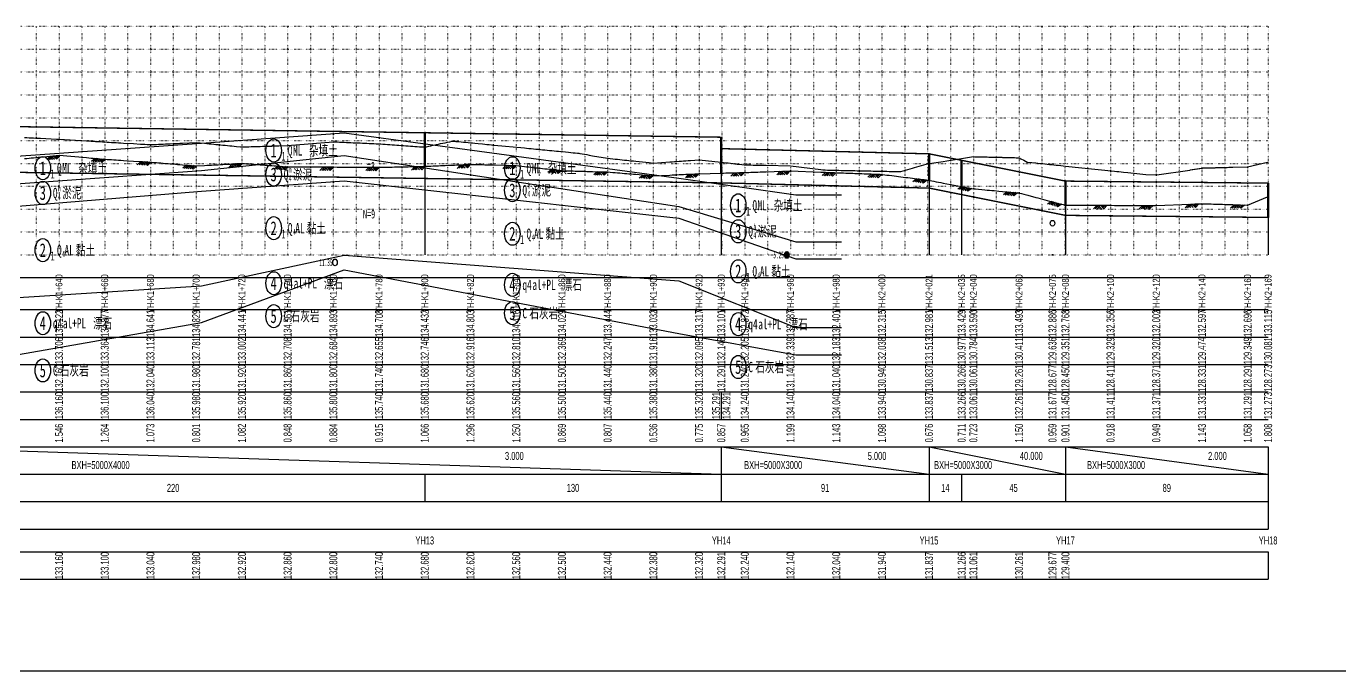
# Model space of a CAD drawing. Extents: x 529262 to 576451, y 2694391 to 2717535.
# Drawn here: x 573182 to 573757, y 2706953 to 2707235 of the extents above; entities that cross this region are included whole.
import ezdxf
from ezdxf.enums import TextEntityAlignment as Align

# ---------------------------------------------------------------- set-up
doc = ezdxf.new("R2010")
doc.units = 0
doc.linetypes.add('DOT', pattern=[6.35, 0, -6.35])
for name, color, linetype in [('GiCAD_PouMian', 7, 'Continuous'), ('GICAD_QUYANG', 7, 'Continuous'), ('GPSCOMMON', 7, 'Continuous'), ('PP-COM', 7, 'Continuous'), ('地质-地层符号', 3, 'Continuous'), ('地质-地层线', 7, 'Continuous'), ('地质-地面线', 7, 'Continuous'), ('地质-标贯', 7, 'Continuous'), ('纵断_分栏文字', 7, 'Continuous'), ('纵断_分栏线', 5, 'Continuous'), ('纵断_地面线', 3, 'Continuous'), ('纵断_标注', 2, 'Continuous'), ('纵断_标注_交叉管', 2, 'Continuous'), ('纵断_标注_节点', 2, 'Continuous'), ('纵断_设计线', 1, 'Continuous'), ('纵断_高程网格', 8, 'DOT')]:
    doc.layers.add(name, color=color, linetype=linetype)
for name, color, linetype, lineweight in [('纵断污水管', 224, 'Continuous', 60), ('纵断雨水井', 7, 'Continuous', 60), ('纵断雨水管', 152, 'Continuous', 60)]:
    doc.layers.add(name, color=color, linetype=linetype, lineweight=lineweight)
doc.styles.add('JieTuHzTxt', font='smsim.shx', dxfattribs={"width": 0.7, "bigfont": 'smfs.shx'})
doc.styles.add('LZ_FONTS_FS', font='', dxfattribs={"width": 0.7})
doc.styles.add('地层编号', font='', dxfattribs={"width": 0.7, "height": 4})
doc.styles.add('岩土名称', font='', dxfattribs={"width": 0.7, "height": 3})
doc.styles.add('时代', font='', dxfattribs={"width": 0.7, "height": 3})
doc.styles.add('标贯动探', font='', dxfattribs={"width": 0.7, "height": 2.5})
doc.styles.get('LZ_FONTS_FS').set_extended_font_data('FangSong_GB2312')
doc.styles.get('地层编号').set_extended_font_data('FangSong_GB2312')
doc.styles.get('岩土名称').set_extended_font_data('FangSong_GB2312')
doc.styles.get('时代').set_extended_font_data('FangSong_GB2312')
doc.styles.get('标贯动探').set_extended_font_data('FangSong_GB2312')
doc.linetypes.add('bzhjcx', pattern='A,0.001,[2,XX1.shx,S=1,R=0,X=1,Y=0],-2', length=2.001)

# ---------------------------------------------------------------- blocks, each defined once
blk = doc.blocks.new('VSDesignLineBlock')
at = {"color": 0, "linetype": 'Continuous'}
for p, q in [((-1.5, 0), (-3, -1.5)), ((-0.75, 0), (-2.25, -1.5)), ((0, 0), (-1.5, -1.5)), ((0, 0), (1.5, -1.5)), ((1.5, 0), (0.75, -0.75)), ((2.25, 0), (1.12, -1.12)), ((3, 0), (1.5, -1.5)), ((-0.98, -0.98), (-0.46, -1.5)), ((-0.5, -0.5), (0.5, -1.5))]:
    blk.add_line(p, q, dxfattribs=at)
blk = doc.blocks.new('A$C08401F54')
at = {"layer": 'GiCAD_PouMian'}
h = blk.add_hatch(color=8, dxfattribs=at)
edge = h.paths.add_edge_path()
edge.add_arc((1958.39, -73.58), 1, 0, 360)
at = {"layer": 'GICAD_QUYANG', "color": 8}
for centre in [(1958.39, -73.58), (1760.76, -75.8)]:
    blk.add_circle(centre, 1, dxfattribs=at)
at = {"layer": '地质-地层符号', "color": 8, "linetype": 'Continuous'}
for centre in [(1733.92, -43.13), (1632.94, -48.29), (1838.34, -48.33), (1733.92, -50.13), (1632.94, -55.54), (1838.34, -54.74), (1937.16, -59.14), (1733.92, -65.8), (1838.34, -67.41), (1937.16, -66.72), (1632.94, -72.21), (1937.16, -78.39), (1733.92, -81.88), (1838.34, -82.33), (1733.92, -91.47), (1838.34, -90.58), (1632.94, -93.54), (1937.16, -93.8), (1937.16, -106.3), (1632.94, -107.29)]:
    blk.add_ellipse(centre, major_axis=(0, 3.38), ratio=1, dxfattribs=at)
at = {"layer": '地质-地层线', "color": 8}
for p, q in [((1702.31, -48.97), (1764.76, -44.63)), ((1764.76, -44.63), (1911.16, -59.52)), ((1562.8, -55.61), (1702.31, -48.97)), ((1702.31, -54.97), (1764.76, -51.96)), ((1764.76, -51.96), (1911.16, -62.86)), ((1562.8, -62.61), (1702.31, -54.97)), ((1911.16, -59.52), (1962.39, -69.75)), ((1911.16, -62.86), (1962.39, -74.75)), ((1962.39, -69.75), (1982.39, -69.75)), ((1702.31, -82.63), (1764.76, -73.63)), ((1764.76, -73.63), (1911.16, -81.19)), ((1962.39, -74.75), (1982.39, -74.75)), ((1562.8, -88.61), (1702.31, -82.63)), ((1911.16, -81.19), (1962.39, -94.75)), ((1962.39, -94.75), (1982.39, -94.75))]:
    blk.add_line(p, q, dxfattribs=at)
at = {"layer": '地质-地层线', "color": 8, "linetype": 'bzhjcx'}
for p, q in [((1702.31, -93.3), (1764.76, -77.96)), ((1764.76, -77.96), (1911.16, -96.52)), ((1562.8, -109.61), (1702.31, -93.3)), ((1911.16, -96.52), (1962.39, -102.75)), ((1962.39, -102.75), (1982.39, -102.75))]:
    blk.add_line(p, q, dxfattribs=at)
at = {"layer": '地质-地面线', "color": 8, "linetype": 'Continuous'}
for p, q in [((1702.31, -40.97), (1764.76, -37.96)), ((1764.76, -37.96), (1911.16, -51.19)), ((1562.8, -47.61), (1702.31, -40.97)), ((1911.16, -51.19), (1962.39, -56.08)), ((1962.39, -56.08), (1982.39, -56.08))]:
    blk.add_line(p, q, dxfattribs=at)
at = {"layer": 'GICAD_QUYANG', "color": 8, "linetype": 'Continuous', "style": 'LZ_FONTS_FS', "width": 0.7}
for s, p in [('5.25', (1952.52, -74.58)), ('11.35', (1753.91, -76.8))]:
    blk.add_text(s, height=2, dxfattribs=at).set_placement(p)
at = {"layer": '地质-地层符号', "color": 8, "linetype": 'Continuous'}
for s, height, style, p in [('1', 4, '地层编号', (1732.53, -45.13)), ('Q', 3, '时代', (1740.1, -44.63)), ('ML', 3, '时代', (1742.38, -44.63)), ('杂填土', 3, '岩土名称', (1749.4, -44.63)), ('1', 2.6, '地层编号', (1737.3, -46.13)), ('1', 4, '地层编号', (1631.56, -50.29)), ('1', 2.6, '地层编号', (1636.33, -51.29)), ('Q', 3, '时代', (1639.13, -49.79)), ('ML', 3, '时代', (1641.4, -49.79)), ('杂填土', 3, '岩土名称', (1648.43, -49.79)), ('3', 4, '地层编号', (1732.53, -52.13)), ('Q', 3, '时代', (1738.3, -51.63)), ('淤泥', 3, '岩土名称', (1742.41, -51.63)), ('1', 4, '地层编号', (1836.96, -50.33)), ('1', 2.6, '地层编号', (1841.72, -51.33)), ('Q', 3, '时代', (1844.52, -49.83)), ('ML', 3, '时代', (1846.8, -49.83)), ('杂填土', 3, '岩土名称', (1853.82, -49.83)), ('3', 4, '地层编号', (1631.56, -57.54)), ('淤泥', 3, '岩土名称', (1641.44, -57.04)), ('3', 4, '地层编号', (1836.96, -56.74)), ('Q', 3, '时代', (1842.72, -56.24)), ('淤泥', 3, '岩土名称', (1846.84, -56.24)), ('Q', 3, '时代', (1637.33, -57.04)), ('1', 4, '地层编号', (1935.77, -61.14)), ('杂填土', 3, '岩土名称', (1952.64, -60.64)), ('1', 2.6, '地层编号', (1940.54, -62.14)), ('Q', 3, '时代', (1943.34, -60.64)), ('ML', 3, '时代', (1945.62, -60.64)), ('2', 4, '地层编号', (1732.53, -67.8)), ('Q', 3, '时代', (1740.1, -67.3)), ('AL', 3, '时代', (1743.37, -67.3)), ('黏土', 3, '岩土名称', (1748.37, -67.3)), ('3', 4, '地层编号', (1935.77, -68.72)), ('淤泥', 3, '岩土名称', (1945.65, -68.22)), ('1', 2.6, '地层编号', (1737.3, -68.8)), ('2', 4, '地层编号', (1836.96, -69.41)), ('1', 2.6, '地层编号', (1841.72, -70.41)), ('Q', 3, '时代', (1844.52, -68.91)), ('AL', 3, '时代', (1847.79, -68.91)), ('黏土', 3, '岩土名称', (1852.79, -68.91)), ('Q', 3, '时代', (1941.54, -68.22)), ('2', 4, '地层编号', (1631.56, -74.21)), ('1', 2.6, '地层编号', (1636.33, -75.21)), ('Q', 3, '时代', (1639.13, -73.71)), ('AL', 3, '时代', (1642.4, -73.71)), ('黏土', 3, '岩土名称', (1647.39, -73.71)), ('2', 4, '地层编号', (1935.77, -80.39)), ('黏土', 3, '岩土名称', (1951.6, -79.89)), ('4', 4, '地层编号', (1732.53, -83.88)), ('al+PL', 3, '时代', (1742.65, -83.38)), ('漂石', 3, '岩土名称', (1755.91, -83.38)), ('4', 4, '地层编号', (1836.96, -84.33)), ('1', 2.6, '地层编号', (1940.54, -81.39)), ('Q', 3, '时代', (1943.34, -79.89)), ('AL', 3, '时代', (1946.61, -79.89)), ('q4', 3, '时代', (1738.3, -83.38)), ('q4', 3, '时代', (1842.72, -83.83)), ('al+PL', 3, '时代', (1847.07, -83.83)), ('漂石', 3, '岩土名称', (1860.33, -83.83)), ('4', 4, '地层编号', (1631.56, -95.54)), ('al+PL', 3, '时代', (1641.68, -95.04)), ('漂石', 3, '岩土名称', (1654.93, -95.04)), ('5', 4, '地层编号', (1732.53, -93.47)), ('C', 3, '时代', (1738.3, -92.97)), ('石灰岩', 3, '岩土名称', (1741.38, -92.97)), ('5', 4, '地层编号', (1836.96, -92.58)), ('C', 3, '时代', (1842.72, -92.08)), ('石灰岩', 3, '岩土名称', (1845.8, -92.08)), ('4', 4, '地层编号', (1935.77, -95.8)), ('漂石', 3, '岩土名称', (1959.15, -95.3)), ('q4', 3, '时代', (1637.33, -95.04)), ('q4', 3, '时代', (1941.54, -95.3)), ('al+PL', 3, '时代', (1945.89, -95.3)), ('5', 4, '地层编号', (1631.56, -109.29)), ('C', 3, '时代', (1637.33, -108.79)), ('石灰岩', 3, '岩土名称', (1640.4, -108.79)), ('5', 4, '地层编号', (1935.77, -108.3)), ('C', 3, '时代', (1941.54, -107.8)), ('石灰岩', 3, '岩土名称', (1944.62, -107.8))]:
    blk.add_text(s, height=height, dxfattribs=dict(at, style=style)).set_placement(p)
at = {"layer": '地质-地层符号', "color": 8, "linetype": 'Continuous', "style": '时代', "width": 0.8}
for s, p in [('h', (1740.58, -49.63)), ('h', (1639.6, -55.04)), ('4', (1740.58, -52.13)), ('h', (1845, -54.24)), ('4', (1639.6, -57.54)), ('4', (1845, -56.74)), ('h', (1943.82, -66.22)), ('4', (1742.38, -67.8)), ('4', (1846.8, -69.41)), ('4', (1943.82, -68.72)), ('4', (1641.4, -74.21)), ('4', (1945.62, -80.39))]:
    blk.add_text(s, height=1.8, dxfattribs=at).set_placement(p)
at = {"layer": '地质-标贯', "color": 8, "linetype": 'Continuous', "style": '标贯动探'}
for s, p in [('=3', (1774.69, -48.96)), ('N=9', (1772.96, -62.96))]:
    blk.add_text(s, height=2.5, dxfattribs=at).set_placement(p)

msp = doc.modelspace()

# ---------------------------------------------------------------- linework, layer by layer
for p in [(573356.269, 2707188.761), (573485.98, 2707181.816), (573576.878, 2707179.546), (573591.146, 2707176.692), (573636.555, 2707167.611)]:
    msp.add_point(p)
at = {"layer": 'PP-COM'}
msp.add_line((571451.269, 2706953.361), (576451.269, 2706953.361), dxfattribs=at)
at = {"layer": '纵断_分栏文字'}
for p, q in [((573485.98, 2707075.361), (573485.98, 2707063.361)), ((573123.959, 2707051.361), (573485.98, 2707039.361)), ((573485.98, 2707051.361), (573485.98, 2707039.361)), ((573485.98, 2707051.361), (573576.878, 2707039.361)), ((573576.878, 2707051.361), (573576.878, 2707039.361)), ((573576.878, 2707051.361), (573636.555, 2707039.361)), ((573636.555, 2707051.361), (573636.555, 2707039.361)), ((573636.555, 2707051.361), (573725.219, 2707039.361)), ((573725.219, 2707051.361), (573725.219, 2707039.361)), ((573356.269, 2707039.361), (573356.269, 2707027.361)), ((573485.98, 2707039.361), (573485.98, 2707027.361)), ((573576.878, 2707039.361), (573576.878, 2707027.361)), ((573591.146, 2707039.361), (573591.146, 2707027.361)), ((573636.555, 2707039.361), (573636.555, 2707027.361)), ((573725.219, 2707039.361), (573725.219, 2707027.361)), ((573725.219, 2707027.361), (573725.219, 2707015.361)), ((573725.219, 2707005.361), (573725.219, 2706993.361))]:
    msp.add_line(p, q, dxfattribs=at)
at = {"layer": '纵断_分栏线'}
for p, q in [((571556.269, 2707125.361), (573725.219, 2707125.361)), ((571556.269, 2707111.361), (573725.219, 2707111.361)), ((571556.269, 2707099.361), (573725.219, 2707099.361)), ((571556.269, 2707087.361), (573725.219, 2707087.361)), ((571556.269, 2707075.361), (573725.219, 2707075.361)), ((571556.269, 2707063.361), (573725.219, 2707063.361)), ((571556.269, 2707051.361), (573725.219, 2707051.361)), ((571556.269, 2707039.361), (573725.219, 2707039.361)), ((571556.269, 2707027.361), (573725.219, 2707027.361)), ((571556.269, 2707015.361), (573725.219, 2707015.361)), ((571556.269, 2707005.361), (573725.219, 2707005.361)), ((571556.269, 2706993.361), (573725.219, 2706993.361))]:
    msp.add_line(p, q, dxfattribs=at)
at = {"layer": '纵断_地面线'}
msp.add_lwpolyline([(573181.146, 2707186.701), (573182.146, 2707186.651), (573183.146, 2707186.606), (573184.146, 2707186.556), (573185.146, 2707186.506), (573186.146, 2707186.461), (573187.146, 2707186.411), (573188.147, 2707186.361), (573195.118, 2707186.026), (573196.269, 2707185.971), (573208.279, 2707185.236), (573209.279, 2707185.176), (573210.279, 2707185.111), (573211.279, 2707185.051), (573212.279, 2707184.991), (573213.279, 2707184.931), (573214.279, 2707184.866), (573215.279, 2707184.806), (573216.269, 2707184.746), (573216.279, 2707184.746), (573217.279, 2707184.686), (573218.279, 2707184.626), (573219.279, 2707184.571), (573220.279, 2707184.511), (573221.279, 2707184.451), (573222.279, 2707184.391), (573223.279, 2707184.331), (573224.42, 2707184.266), (573228.848, 2707184.006), (573231.862, 2707183.826), (573232.862, 2707183.766), (573233.862, 2707183.706), (573234.862, 2707183.651), (573235.862, 2707183.591), (573236.269, 2707183.566), (573236.862, 2707183.596), (573237.862, 2707183.641), (573238.862, 2707183.686), (573239.862, 2707183.736), (573240.862, 2707183.781), (573241.862, 2707183.831), (573242.862, 2707183.876), (573243.862, 2707183.921), (573244.862, 2707183.971), (573246.175, 2707184.031), (573247.175, 2707184.081), (573248.175, 2707184.126), (573249.175, 2707184.171), (573250.234, 2707184.221), (573256.269, 2707184.506), (573259.935, 2707184.151), (573260.935, 2707184.056), (573261.935, 2707183.956), (573262.935, 2707183.861), (573263.935, 2707183.761), (573264.935, 2707183.666), (573265.935, 2707183.571), (573266.935, 2707183.471), (573267.935, 2707183.376), (573268.935, 2707183.276), (573269.935, 2707183.181), (573270.935, 2707183.086), (573271.935, 2707182.986), (573272.935, 2707182.891), (573273.935, 2707182.791), (573275.631, 2707182.626), (573276.269, 2707182.566), (573276.325, 2707182.566), (573277.325, 2707182.596), (573278.325, 2707182.626), (573279.325, 2707182.656), (573280.325, 2707182.686), (573281.325, 2707182.716), (573282.325, 2707182.746), (573283.325, 2707182.776), (573284.325, 2707182.806), (573285.325, 2707182.836), (573286.325, 2707182.866), (573287.325, 2707182.896), (573288.325, 2707182.926), (573289.325, 2707182.956), (573290.325, 2707182.986), (573291.325, 2707183.016), (573292.504, 2707183.051), (573296.269, 2707183.166), (573316.269, 2707184.826), (573317.992, 2707184.746), (573318.992, 2707184.701), (573319.992, 2707184.656), (573320.992, 2707184.606), (573321.992, 2707184.561), (573322.992, 2707184.516), (573323.992, 2707184.471), (573324.992, 2707184.421), (573325.992, 2707184.376), (573326.992, 2707184.331), (573327.992, 2707184.286), (573328.992, 2707184.236), (573329.992, 2707184.191), (573330.992, 2707184.146), (573331.992, 2707184.101), (573332.992, 2707184.051), (573333.992, 2707184.006), (573334.992, 2707183.961), (573335.992, 2707183.916), (573336.269, 2707183.901), (573336.992, 2707183.851), (573337.992, 2707183.781), (573338.992, 2707183.711), (573339.992, 2707183.646), (573340.992, 2707183.576), (573341.992, 2707183.506), (573342.992, 2707183.436), (573343.992, 2707183.366), (573344.992, 2707183.301), (573345.992, 2707183.231), (573346.992, 2707183.161), (573347.992, 2707183.091), (573348.992, 2707183.021), (573349.992, 2707182.956), (573350.992, 2707182.886), (573351.992, 2707182.816), (573352.992, 2707182.746), (573353.992, 2707182.676), (573354.992, 2707182.611), (573355.992, 2707182.541), (573356.269, 2707182.521), (573356.992, 2707182.676), (573357.992, 2707182.886), (573358.992, 2707183.101), (573359.992, 2707183.311), (573361.227, 2707183.571), (573362.227, 2707183.786), (573363.227, 2707183.996), (573364.227, 2707184.206), (573365.227, 2707184.421), (573366.227, 2707184.631), (573367.227, 2707184.846), (573368.227, 2707185.056), (573369.227, 2707185.022), (573369.833, 2707185.001), (573370.227, 2707184.963), (573371.227, 2707184.866), (573372.227, 2707184.769), (573373.227, 2707184.672), (573374.227, 2707184.575), (573375.227, 2707184.479), (573376.227, 2707184.382), (573377.227, 2707184.285), (573378.227, 2707184.188), (573379.586, 2707184.057), (573381.499, 2707183.871), (573382.499, 2707183.775), (573383.499, 2707183.678), (573384.499, 2707183.581), (573385.499, 2707183.484), (573386.699, 2707183.368), (573399.839, 2707182.096), (573400.839, 2707181.999), (573401.839, 2707181.902), (573402.839, 2707181.805), (573403.839, 2707181.708), (573404.839, 2707181.612), (573405.839, 2707181.515), (573406.839, 2707181.418), (573407.839, 2707181.321), (573408.839, 2707181.224), (573409.839, 2707181.128), (573410.839, 2707181.031), (573411.839, 2707180.934), (573412.839, 2707180.837), (573413.839, 2707180.74), (573414.839, 2707180.643), (573415.839, 2707180.547), (573417.82, 2707180.355), (573419.144, 2707180.227), (573420.144, 2707180.13), (573421.144, 2707180.033), (573422.144, 2707179.936), (573423.144, 2707179.839), (573423.696, 2707179.786), (573424.144, 2707179.706), (573425.144, 2707179.531), (573426.144, 2707179.356), (573427.144, 2707179.181), (573428.144, 2707179.006), (573429.722, 2707178.731), (573436.269, 2707177.581), (573438.607, 2707177.341), (573439.607, 2707177.236), (573440.607, 2707177.136), (573441.607, 2707177.031), (573442.607, 2707176.926), (573443.607, 2707176.826), (573444.607, 2707176.721), (573445.607, 2707176.621), (573446.607, 2707176.516), (573447.607, 2707176.411), (573448.607, 2707176.311), (573450.119, 2707176.156), (573454.458, 2707175.706), (573456.269, 2707175.521), (573463.526, 2707176.036), (573464.526, 2707176.111), (573465.526, 2707176.181), (573466.526, 2707176.251), (573467.526, 2707176.321), (573468.526, 2707176.396), (573469.526, 2707176.466), (573470.526, 2707176.536), (573471.526, 2707176.606), (573472.526, 2707176.681), (573474.472, 2707176.816), (573476.269, 2707176.946), (573485.979, 2707175.866), (573486.979, 2707175.756), (573487.979, 2707175.641), (573488.979, 2707175.531), (573489.979, 2707175.421), (573490.979, 2707175.311), (573491.979, 2707175.196), (573492.979, 2707175.086), (573493.979, 2707174.976), (573494.979, 2707174.866), (573495.979, 2707174.751), (573496.269, 2707174.721), (573496.979, 2707174.706), (573497.979, 2707174.686), (573498.979, 2707174.666), (573499.979, 2707174.641), (573500.979, 2707174.621), (573501.979, 2707174.601), (573502.979, 2707174.581), (573503.979, 2707174.556), (573505.634, 2707174.521), (573516.269, 2707174.296), (573529.491, 2707172.711), (573530.491, 2707172.591), (573531.491, 2707172.471), (573532.491, 2707172.449), (573533.491, 2707172.428), (573534.491, 2707172.406), (573535.491, 2707172.384), (573536.491, 2707172.363), (573537.491, 2707172.341), (573538.491, 2707172.32), (573539.491, 2707172.298), (573540.491, 2707172.276), (573541.491, 2707172.255), (573542.491, 2707172.233), (573543.491, 2707172.211), (573544.491, 2707172.19), (573545.491, 2707172.168), (573546.491, 2707172.147), (573547.491, 2707172.125), (573548.491, 2707172.103), (573549.491, 2707172.082), (573550.491, 2707172.06), (573551.491, 2707172.038), (573552.491, 2707172.017), (573553.491, 2707171.995), (573554.491, 2707171.974), (573555.491, 2707171.952), (573556.491, 2707171.93), (573557.491, 2707171.909), (573558.491, 2707171.887), (573559.491, 2707171.865), (573560.58, 2707171.842), (573561.58, 2707171.82), (573562.58, 2707171.799), (573563.58, 2707171.777), (573564.557, 2707171.756), (573564.579, 2707171.761), (573565.579, 2707172.051), (573566.579, 2707172.346), (573567.579, 2707172.636), (573568.579, 2707172.926), (573569.579, 2707173.221), (573570.579, 2707173.511), (573571.579, 2707173.801), (573572.579, 2707174.096), (573573.579, 2707174.386), (573574.579, 2707174.676), (573575.579, 2707174.971), (573576.269, 2707175.171), (573576.878, 2707175.266), (573578.039, 2707175.451), (573579.039, 2707175.606), (573580.039, 2707175.761), (573581.039, 2707175.921), (573582.039, 2707176.076), (573583.039, 2707176.236), (573584.666, 2707176.491), (573591.146, 2707177.507), (573596.269, 2707178.311), (573596.891, 2707178.296), (573597.165, 2707178.289), (573601.079, 2707178.196), (573601.353, 2707178.189), (573602.079, 2707178.171), (573602.353, 2707178.164), (573603.079, 2707178.146), (573603.353, 2707178.139), (573604.079, 2707178.121), (573604.353, 2707178.114), (573605.079, 2707178.096), (573605.353, 2707178.089), (573606.079, 2707178.071), (573606.353, 2707178.065), (573607.079, 2707178.051), (573607.353, 2707178.044), (573608.722, 2707178.011), (573608.996, 2707178.004), (573612.068, 2707177.926), (573612.342, 2707177.919), (573613.068, 2707177.901), (573613.342, 2707177.895), (573614.068, 2707177.881), (573614.342, 2707177.874), (573615.068, 2707177.856), (573615.342, 2707177.849), (573616.068, 2707177.831), (573616.269, 2707177.826), (573616.342, 2707177.788), (573617.068, 2707177.406), (573617.342, 2707177.261), (573618.068, 2707176.876), (573618.342, 2707176.731), (573619.818, 2707175.946), (573620.092, 2707175.917), (573623.532, 2707175.558), (573624.532, 2707175.454), (573625.532, 2707175.35), (573626.532, 2707175.245), (573627.532, 2707175.141), (573628.532, 2707175.037), (573629.532, 2707174.932), (573630.532, 2707174.828), (573631.532, 2707174.724), (573632.532, 2707174.619), (573633.532, 2707174.515), (573634.532, 2707174.411), (573635.532, 2707174.306), (573636.555, 2707174.2), (573657.979, 2707171.964), (573658.979, 2707171.86), (573659.979, 2707171.756), (573660.979, 2707171.651), (573661.979, 2707171.547), (573663.785, 2707171.359), (573671.767, 2707170.526), (573676.573, 2707170.361), (573691.018, 2707172.451), (573691.292, 2707172.497), (573692.018, 2707172.621), (573692.292, 2707172.667), (573693.018, 2707172.791), (573693.292, 2707172.837), (573694.018, 2707172.961), (573694.292, 2707173.007), (573695.018, 2707173.131), (573695.292, 2707173.179), (573696.018, 2707173.306), (573696.269, 2707173.346), (573696.292, 2707173.346), (573697.018, 2707173.366), (573697.292, 2707173.373), (573698.018, 2707173.391), (573698.292, 2707173.398), (573699.018, 2707173.416), (573699.292, 2707173.423), (573700.018, 2707173.441), (573700.292, 2707173.448), (573701.018, 2707173.466), (573701.292, 2707173.471), (573702.018, 2707173.486), (573702.292, 2707173.493), (573703.018, 2707173.511), (573703.292, 2707173.518), (573704.018, 2707173.536), (573704.292, 2707173.543), (573705.018, 2707173.561), (573705.292, 2707173.568), (573706.018, 2707173.586), (573706.292, 2707173.593), (573707.018, 2707173.611), (573707.292, 2707173.618), (573708.018, 2707173.636), (573708.292, 2707173.643), (573709.506, 2707173.676), (573709.78, 2707173.683), (573716.269, 2707173.841), (573724.945, 2707175.936), (573725.219, 2707175.936)], dxfattribs=at)
at = {"layer": '纵断_标注'}
for p, q in [((573356.269, 2707174.091), (573356.269, 2707135.361)), ((573485.98, 2707171.103), (573485.98, 2707135.361)), ((573576.878, 2707167.926), (573576.878, 2707135.361)), ((573591.146, 2707165.244), (573591.146, 2707135.361)), ((573636.555, 2707157.114), (573636.555, 2707135.361)), ((573725.219, 2707160.766), (573725.219, 2707135.361))]:
    msp.add_line(p, q, dxfattribs=at)
at = {"layer": '纵断_标注_交叉管'}
msp.add_point((573630.886, 2707135.361), dxfattribs=at)
at = {"layer": '纵断_标注_节点'}
for p in [(573356.269, 2707174.091), (573485.98, 2707171.103), (573576.878, 2707167.926), (573591.146, 2707165.244), (573636.555, 2707157.114), (573725.219, 2707160.766)]:
    msp.add_point(p, dxfattribs=at)
at = {"layer": '纵断_设计线'}
msp.add_lwpolyline([(573181.147, 2707177.45), (573182.147, 2707177.546), (573183.147, 2707177.641), (573184.147, 2707177.736), (573185.147, 2707177.831), (573186.147, 2707177.927), (573187.147, 2707178.022), (573188.147, 2707178.117), (573195.118, 2707178.781), (573196.269, 2707178.891), (573208.279, 2707177.864), (573209.279, 2707177.779), (573210.279, 2707177.693), (573211.279, 2707177.608), (573212.279, 2707177.522), (573213.279, 2707177.437), (573214.279, 2707177.351), (573215.279, 2707177.266), (573216.269, 2707177.181), (573216.279, 2707177.18), (573217.279, 2707177.118), (573218.279, 2707177.055), (573219.279, 2707176.992), (573220.279, 2707176.929), (573221.279, 2707176.867), (573222.279, 2707176.804), (573223.279, 2707176.741), (573224.42, 2707176.669), (573228.848, 2707176.392), (573231.863, 2707176.202), (573232.863, 2707176.14), (573233.863, 2707176.077), (573234.863, 2707176.014), (573235.863, 2707175.951), (573236.269, 2707175.926), (573236.863, 2707175.877), (573237.863, 2707175.794), (573238.863, 2707175.711), (573239.863, 2707175.628), (573240.863, 2707175.545), (573241.863, 2707175.462), (573242.863, 2707175.379), (573243.863, 2707175.296), (573244.863, 2707175.213), (573246.176, 2707175.104), (573247.176, 2707175.021), (573248.176, 2707174.938), (573249.176, 2707174.855), (573250.235, 2707174.767), (573256.269, 2707174.266), (573259.935, 2707174.468), (573260.935, 2707174.524), (573261.935, 2707174.579), (573262.935, 2707174.634), (573263.935, 2707174.689), (573264.935, 2707174.745), (573265.935, 2707174.8), (573266.935, 2707174.855), (573267.935, 2707174.91), (573268.935, 2707174.966), (573269.935, 2707175.021), (573270.935, 2707175.076), (573271.935, 2707175.131), (573272.935, 2707175.187), (573273.935, 2707175.242), (573275.631, 2707175.336), (573276.269, 2707175.371), (573276.325, 2707175.367), (573277.325, 2707175.293), (573278.325, 2707175.22), (573279.325, 2707175.146), (573280.325, 2707175.073), (573281.325, 2707174.999), (573282.325, 2707174.926), (573283.325, 2707174.852), (573284.325, 2707174.779), (573285.325, 2707174.705), (573286.325, 2707174.632), (573287.325, 2707174.558), (573288.325, 2707174.485), (573289.325, 2707174.411), (573290.325, 2707174.338), (573291.325, 2707174.264), (573292.505, 2707174.178), (573296.269, 2707173.901), (573316.269, 2707173.781), (573317.992, 2707173.768), (573318.992, 2707173.761), (573319.992, 2707173.754), (573320.992, 2707173.747), (573321.992, 2707173.739), (573322.992, 2707173.732), (573323.992, 2707173.725), (573324.992, 2707173.718), (573325.992, 2707173.71), (573326.992, 2707173.703), (573327.992, 2707173.696), (573328.992, 2707173.689), (573329.992, 2707173.681), (573330.992, 2707173.674), (573331.992, 2707173.667), (573332.992, 2707173.66), (573333.992, 2707173.652), (573334.992, 2707173.645), (573335.992, 2707173.638), (573336.269, 2707173.636), (573336.992, 2707173.652), (573337.992, 2707173.675), (573338.992, 2707173.698), (573339.992, 2707173.721), (573340.992, 2707173.743), (573341.992, 2707173.766), (573342.992, 2707173.789), (573343.992, 2707173.812), (573344.992, 2707173.834), (573345.992, 2707173.857), (573346.992, 2707173.88), (573347.992, 2707173.903), (573348.992, 2707173.925), (573349.992, 2707173.948), (573350.992, 2707173.971), (573351.992, 2707173.994), (573352.992, 2707174.016), (573353.992, 2707174.039), (573354.992, 2707174.062), (573355.992, 2707174.085), (573356.269, 2707174.091), (573356.992, 2707174.122), (573357.992, 2707174.164), (573358.992, 2707174.207), (573359.992, 2707174.249), (573361.227, 2707174.302), (573362.227, 2707174.344), (573363.227, 2707174.387), (573364.227, 2707174.429), (573365.227, 2707174.472), (573366.227, 2707174.514), (573367.227, 2707174.557), (573368.227, 2707174.599), (573369.227, 2707174.642), (573370.227, 2707174.684), (573371.227, 2707174.727), (573372.227, 2707174.769), (573373.227, 2707174.812), (573374.227, 2707174.854), (573375.227, 2707174.897), (573376.227, 2707174.939), (573376.269, 2707174.941), (573377.227, 2707174.916), (573378.227, 2707174.889), (573379.586, 2707174.853), (573381.499, 2707174.802), (573382.499, 2707174.776), (573383.499, 2707174.749), (573384.499, 2707174.723), (573385.499, 2707174.696), (573386.699, 2707174.665), (573396.269, 2707174.411), (573399.839, 2707174.017), (573400.839, 2707173.907), (573401.839, 2707173.797), (573402.839, 2707173.687), (573403.839, 2707173.576), (573404.839, 2707173.466), (573405.839, 2707173.356), (573406.839, 2707173.246), (573407.839, 2707173.135), (573408.839, 2707173.025), (573409.839, 2707172.915), (573410.839, 2707172.805), (573411.839, 2707172.694), (573412.839, 2707172.584), (573413.839, 2707172.474), (573414.839, 2707172.364), (573415.839, 2707172.253), (573416.269, 2707172.206), (573417.82, 2707172.159), (573419.144, 2707172.118), (573420.144, 2707172.088), (573421.144, 2707172.057), (573422.144, 2707172.027), (573423.144, 2707171.996), (573424.144, 2707171.966), (573425.144, 2707171.935), (573426.144, 2707171.905), (573427.144, 2707171.874), (573428.144, 2707171.844), (573429.722, 2707171.796), (573436.269, 2707171.596), (573438.608, 2707171.402), (573439.608, 2707171.32), (573440.608, 2707171.237), (573441.608, 2707171.154), (573442.608, 2707171.071), (573443.608, 2707170.989), (573444.608, 2707170.906), (573445.608, 2707170.823), (573446.608, 2707170.74), (573447.608, 2707170.658), (573448.608, 2707170.575), (573450.119, 2707170.45), (573454.458, 2707170.091), (573456.269, 2707169.941), (573463.526, 2707170.266), (573464.526, 2707170.31), (573465.526, 2707170.355), (573466.526, 2707170.4), (573467.526, 2707170.445), (573468.526, 2707170.489), (573469.526, 2707170.534), (573470.526, 2707170.579), (573471.526, 2707170.624), (573472.526, 2707170.668), (573474.473, 2707170.755), (573476.269, 2707170.836), (573485.98, 2707171.103), (573486.98, 2707171.13), (573487.98, 2707171.158), (573488.98, 2707171.185), (573489.98, 2707171.213), (573490.98, 2707171.24), (573491.98, 2707171.268), (573492.98, 2707171.295), (573493.98, 2707171.323), (573494.98, 2707171.35), (573495.98, 2707171.378), (573496.269, 2707171.386), (573496.98, 2707171.41), (573497.98, 2707171.443), (573498.98, 2707171.477), (573499.98, 2707171.51), (573500.98, 2707171.544), (573501.98, 2707171.577), (573502.98, 2707171.611), (573503.98, 2707171.644), (573505.635, 2707171.7), (573516.269, 2707172.056), (573529.491, 2707171.54), (573530.491, 2707171.501), (573531.491, 2707171.462), (573532.491, 2707171.423), (573533.491, 2707171.384), (573534.491, 2707171.345), (573535.491, 2707171.306), (573536.269, 2707171.276), (573536.491, 2707171.268), (573537.491, 2707171.232), (573538.491, 2707171.195), (573539.491, 2707171.159), (573540.491, 2707171.123), (573541.491, 2707171.087), (573542.491, 2707171.05), (573543.491, 2707171.014), (573544.491, 2707170.978), (573545.491, 2707170.942), (573546.491, 2707170.905), (573547.491, 2707170.869), (573548.491, 2707170.833), (573549.491, 2707170.797), (573550.491, 2707170.76), (573551.491, 2707170.724), (573552.491, 2707170.688), (573553.491, 2707170.652), (573554.491, 2707170.615), (573555.491, 2707170.579), (573556.269, 2707170.551), (573556.491, 2707170.523), (573557.491, 2707170.398), (573558.491, 2707170.272), (573559.491, 2707170.147), (573560.58, 2707170.01), (573561.58, 2707169.884), (573562.58, 2707169.759), (573563.58, 2707169.633), (573564.58, 2707169.508), (573565.58, 2707169.382), (573566.58, 2707169.257), (573567.58, 2707169.131), (573568.58, 2707169.006), (573569.58, 2707168.88), (573570.58, 2707168.755), (573571.58, 2707168.629), (573572.58, 2707168.504), (573573.58, 2707168.378), (573574.58, 2707168.253), (573575.58, 2707168.127), (573576.269, 2707168.041), (573576.878, 2707167.926), (573578.039, 2707167.708), (573579.039, 2707167.52), (573580.039, 2707167.332), (573581.039, 2707167.144), (573582.039, 2707166.956), (573583.039, 2707166.768), (573584.667, 2707166.462), (573591.146, 2707165.244), (573596.269, 2707164.281), (573597.165, 2707164.197), (573601.353, 2707163.807), (573602.353, 2707163.714), (573603.353, 2707163.62), (573604.353, 2707163.527), (573605.353, 2707163.434), (573606.353, 2707163.341), (573607.353, 2707163.247), (573608.996, 2707163.094), (573612.342, 2707162.782), (573613.342, 2707162.689), (573614.342, 2707162.596), (573615.342, 2707162.502), (573616.269, 2707162.416), (573616.342, 2707162.397), (573617.342, 2707162.132), (573618.342, 2707161.867), (573620.092, 2707161.403), (573623.532, 2707160.491), (573624.532, 2707160.226), (573625.532, 2707159.961), (573626.532, 2707159.696), (573627.532, 2707159.431), (573628.532, 2707159.166), (573629.532, 2707158.901), (573630.532, 2707158.636), (573631.532, 2707158.371), (573632.532, 2707158.106), (573633.532, 2707157.841), (573634.532, 2707157.576), (573635.532, 2707157.311), (573636.269, 2707157.116), (573636.555, 2707157.114), (573656.269, 2707157.006), (573657.979, 2707157.002), (573658.979, 2707157), (573659.979, 2707156.998), (573660.979, 2707156.995), (573661.979, 2707156.993), (573663.785, 2707156.989), (573676.269, 2707156.961), (573691.292, 2707157.539), (573692.292, 2707157.578), (573693.292, 2707157.616), (573694.292, 2707157.655), (573695.292, 2707157.693), (573696.269, 2707157.731), (573696.292, 2707157.73), (573697.292, 2707157.699), (573698.292, 2707157.668), (573699.292, 2707157.636), (573700.292, 2707157.605), (573701.292, 2707157.574), (573702.292, 2707157.543), (573703.292, 2707157.511), (573704.292, 2707157.48), (573705.292, 2707157.449), (573706.292, 2707157.418), (573707.292, 2707157.386), (573708.292, 2707157.355), (573709.78, 2707157.309), (573716.269, 2707157.106), (573724.945, 2707160.766), (573725.219, 2707160.766)], dxfattribs=at)
at = {"layer": '纵断_高程网格', "ltscale": 0.0787}
for p, q in [((571556.269, 2707235.361), (573725.219, 2707235.361)), ((573186.269, 2707235.361), (573186.269, 2707135.361)), ((573196.269, 2707235.361), (573196.269, 2707135.361)), ((573206.269, 2707235.361), (573206.269, 2707135.361)), ((573216.269, 2707235.361), (573216.269, 2707135.361)), ((573226.269, 2707235.361), (573226.269, 2707135.361)), ((573236.269, 2707235.361), (573236.269, 2707135.361)), ((573246.269, 2707235.361), (573246.269, 2707135.361)), ((573256.269, 2707235.361), (573256.269, 2707135.361)), ((573266.269, 2707235.361), (573266.269, 2707135.361)), ((573276.269, 2707235.361), (573276.269, 2707135.361)), ((573286.269, 2707235.361), (573286.269, 2707135.361)), ((573296.269, 2707235.361), (573296.269, 2707135.361)), ((573306.269, 2707235.361), (573306.269, 2707135.361)), ((573316.269, 2707235.361), (573316.269, 2707135.361)), ((573326.269, 2707235.361), (573326.269, 2707135.361)), ((573336.269, 2707235.361), (573336.269, 2707135.361)), ((573346.269, 2707235.361), (573346.269, 2707135.361)), ((573356.269, 2707235.361), (573356.269, 2707135.361)), ((573366.269, 2707235.361), (573366.269, 2707135.361)), ((573376.269, 2707235.361), (573376.269, 2707135.361)), ((573386.269, 2707235.361), (573386.269, 2707135.361)), ((573396.269, 2707235.361), (573396.269, 2707135.361)), ((573406.269, 2707235.361), (573406.269, 2707135.361)), ((573416.269, 2707235.361), (573416.269, 2707135.361)), ((573426.269, 2707235.361), (573426.269, 2707135.361)), ((573436.269, 2707235.361), (573436.269, 2707135.361)), ((573446.269, 2707235.361), (573446.269, 2707135.361)), ((573456.269, 2707235.361), (573456.269, 2707135.361)), ((573466.269, 2707235.361), (573466.269, 2707135.361)), ((573476.269, 2707235.361), (573476.269, 2707135.361)), ((573486.269, 2707235.361), (573486.269, 2707135.361)), ((573496.269, 2707235.361), (573496.269, 2707135.361)), ((573506.269, 2707235.361), (573506.269, 2707135.361)), ((573516.269, 2707235.361), (573516.269, 2707135.361)), ((573526.269, 2707235.361), (573526.269, 2707135.361)), ((573536.269, 2707235.361), (573536.269, 2707135.361)), ((573546.269, 2707235.361), (573546.269, 2707135.361)), ((573556.269, 2707235.361), (573556.269, 2707135.361)), ((573566.269, 2707235.361), (573566.269, 2707135.361)), ((573576.269, 2707235.361), (573576.269, 2707135.361)), ((573586.269, 2707235.361), (573586.269, 2707135.361)), ((573596.269, 2707235.361), (573596.269, 2707135.361)), ((573606.269, 2707235.361), (573606.269, 2707135.361)), ((573616.269, 2707235.361), (573616.269, 2707135.361)), ((573626.269, 2707235.361), (573626.269, 2707135.361)), ((573636.269, 2707235.361), (573636.269, 2707135.361)), ((573646.269, 2707235.361), (573646.269, 2707135.361)), ((573656.269, 2707235.361), (573656.269, 2707135.361)), ((573666.269, 2707235.361), (573666.269, 2707135.361)), ((573676.269, 2707235.361), (573676.269, 2707135.361)), ((573686.269, 2707235.361), (573686.269, 2707135.361)), ((573696.269, 2707235.361), (573696.269, 2707135.361)), ((573706.269, 2707235.361), (573706.269, 2707135.361)), ((573716.269, 2707235.361), (573716.269, 2707135.361)), ((573725.219, 2707235.361), (573725.219, 2707135.361)), ((571556.269, 2707225.361), (573725.219, 2707225.361)), ((571556.269, 2707215.361), (573725.219, 2707215.361)), ((571556.269, 2707205.361), (573725.219, 2707205.361)), ((571556.269, 2707195.361), (573725.219, 2707195.361)), ((571556.269, 2707185.361), (573725.219, 2707185.361)), ((571556.269, 2707175.361), (573725.219, 2707175.361)), ((571556.269, 2707165.361), (573725.219, 2707165.361)), ((571556.269, 2707155.361), (573725.219, 2707155.361)), ((571556.269, 2707145.361), (573725.219, 2707145.361)), ((571556.269, 2707135.361), (573725.219, 2707135.361))]:
    msp.add_line(p, q, dxfattribs=at)
at = {"layer": '纵断污水管', "lineweight": 30}
msp.add_ellipse((573630.886, 2707149.151), major_axis=(0, 1.25), ratio=0.8, dxfattribs=at)
at = {"layer": '纵断雨水井'}
for points in [[(573356.269, 2707174.091), (573356.269, 2707188.761)], [(573356.269, 2707174.091), (573356.269, 2707188.761)], [(573485.98, 2707171.103), (573485.98, 2707186.816)], [(573485.98, 2707171.103), (573485.98, 2707181.816)], [(573576.878, 2707167.926), (573576.878, 2707179.546)], [(573576.878, 2707167.926), (573576.878, 2707179.543)], [(573591.146, 2707165.244), (573591.146, 2707176.692)], [(573591.146, 2707165.244), (573591.146, 2707176.691)], [(573636.555, 2707157.114), (573636.555, 2707167.611)], [(573636.555, 2707157.114), (573636.555, 2707167.61)], [(573725.219, 2707160.766), (573725.219, 2707166.724)], [(573725.219, 2707160.766), (573725.219, 2707151.726)]]:
    msp.add_lwpolyline(points, dxfattribs=at)
at = {"layer": '纵断雨水管', "const_width": 0.6}
for points in [[(573136.105, 2707192.064), (573356.269, 2707188.761)], [(573356.269, 2707188.761), (573485.98, 2707186.816)], [(573485.98, 2707181.816), (573576.878, 2707179.543)], [(573576.878, 2707179.546), (573591.146, 2707176.692)], [(573591.146, 2707176.692), (573636.555, 2707167.61)], [(573136.105, 2707172.064), (573356.269, 2707168.761)], [(573356.269, 2707168.761), (573485.98, 2707166.816)], [(573485.98, 2707166.816), (573576.878, 2707164.543)], [(573576.878, 2707164.546), (573591.146, 2707161.692)], [(573636.555, 2707167.611), (573725.219, 2707166.724)], [(573591.146, 2707161.692), (573636.555, 2707152.61)], [(573636.555, 2707152.611), (573725.219, 2707151.724)]]:
    msp.add_lwpolyline(points, dxfattribs=at)

# ---------------------------------------------------------------- block references
at = {"layer": 'GPSCOMMON', "yscale": 1.5}
msp.add_blockref('A$C08401F54', (571556.269, 2707245.711), dxfattribs=at)
at = {"layer": '纵断_标注'}
for p, rotation in [((573193.73, 2707178.649), 5.4410079930087), ((573213.655, 2707177.404), 355.113095913296), ((573233.611, 2707176.093), 356.4093976357615), ((573253.547, 2707174.492), 355.2553257096922), ((573273.511, 2707175.218), 3.162376634809065), ((573293.46, 2707174.107), 355.796319107178), ((573353.447, 2707174.027), 1.303252869694491), ((573373.431, 2707174.82), 2.433606099654828), ((573393.423, 2707174.486), 358.4820171092184), ((573313.453, 2707173.798), 359.6562294478023), ((573333.452, 2707173.656), 359.5846135019748), ((573413.318, 2707172.531), 353.708549203772), ((573433.293, 2707171.687), 358.2530202996118), ((573453.233, 2707170.192), 355.2695519469387), ((573473.206, 2707170.699), 2.562276676940721), ((573493.196, 2707171.301), 1.575236916968481), ((573513.186, 2707171.953), 1.918691077016247), ((573533.171, 2707171.397), 357.7665964826531), ((573553.158, 2707170.664), 357.9239370399241), ((573573.024, 2707168.448), 352.8467782314806), ((573592.711, 2707164.95), 349.3526722906985), ((573612.578, 2707162.76), 354.6725745732384), ((573632.018, 2707158.242), 345.1577729351086), ((573651.871, 2707157.03), 359.6848763908516), ((573671.871, 2707156.971), 359.8710847145268), ((573691.859, 2707157.561), 2.204798575591046), ((573711.849, 2707157.244), 358.2100893919464)]:
    msp.add_blockref('VSDesignLineBlock', p, dxfattribs=dict(at, rotation=rotation))

# ---------------------------------------------------------------- texts
at = {"layer": '纵断_分栏文字', "style": 'JieTuHzTxt'}
for s, height, width, p in [('YH-K1+640', 3, 0.65, (573196.269, 2707118.361)), ('YH-K1+660', 3, 0.65, (573216.269, 2707118.361)), ('YH-K1+680', 3, 0.65, (573236.269, 2707118.361)), ('YH-K1+700', 3, 0.65, (573256.269, 2707118.361)), ('YH-K1+720', 3, 0.65, (573276.269, 2707118.361)), ('YH-K1+740', 3, 0.65, (573296.269, 2707118.361)), ('YH-K1+760', 3, 0.65, (573316.269, 2707118.361)), ('YH-K1+780', 3, 0.65, (573336.269, 2707118.361)), ('YH-K1+800', 3, 0.65, (573356.269, 2707118.361)), ('YH-K1+820', 3, 0.65, (573376.269, 2707118.361)), ('YH-K1+840', 3, 0.65, (573396.269, 2707118.361)), ('YH-K1+860', 3, 0.65, (573416.269, 2707118.361)), ('YH-K1+880', 3, 0.65, (573436.269, 2707118.361)), ('YH-K1+900', 3, 0.65, (573456.269, 2707118.361)), ('YH-K1+920', 3, 0.65, (573476.269, 2707118.361)), ('YH-K1+930', 3, 0.65, (573485.98, 2707118.361)), ('YH-K1+940', 3, 0.65, (573496.269, 2707118.361)), ('YH-K1+960', 3, 0.65, (573516.269, 2707118.361)), ('YH-K1+980', 3, 0.65, (573536.269, 2707118.361)), ('YH-K2+000', 3, 0.65, (573556.269, 2707118.361)), ('YH-K2+021', 3, 0.65, (573576.878, 2707118.361)), ('YH-K2+035', 3, 0.65, (573591.146, 2707118.361)), ('YH-K2+040', 3, 0.65, (573596.269, 2707118.361)), ('YH-K2+060', 3, 0.65, (573616.269, 2707118.361)), ('YH-K2+075', 3, 0.65, (573630.886, 2707118.361)), ('YH-K2+080', 3, 0.65, (573636.555, 2707118.361)), ('YH-K2+100', 3, 0.65, (573656.269, 2707118.361)), ('YH-K2+120', 3, 0.65, (573676.269, 2707118.361)), ('YH-K2+140', 3, 0.65, (573696.269, 2707118.361)), ('YH-K2+160', 3, 0.65, (573716.269, 2707118.361)), ('YH-K2+169', 3, 0.65, (573725.219, 2707118.361)), ('135.122', 3.5, 0.7, (573196.269, 2707105.361)), ('134.877', 3.5, 0.7, (573216.269, 2707105.361)), ('134.641', 3.5, 0.7, (573236.269, 2707105.361)), ('134.829', 3.5, 0.7, (573256.269, 2707105.361)), ('134.441', 3.5, 0.7, (573276.269, 2707105.361)), ('134.561', 3.5, 0.7, (573296.269, 2707105.361)), ('134.893', 3.5, 0.7, (573316.269, 2707105.361)), ('134.708', 3.5, 0.7, (573336.269, 2707105.361)), ('134.432', 3.5, 0.7, (573356.269, 2707105.361)), ('134.803', 3.5, 0.7, (573376.269, 2707105.361)), ('134.416', 3.5, 0.7, (573396.269, 2707105.361)), ('134.029', 3.5, 0.7, (573416.269, 2707105.361)), ('133.444', 3.5, 0.7, (573436.269, 2707105.361)), ('133.032', 3.5, 0.7, (573456.269, 2707105.361)), ('133.317', 3.5, 0.7, (573476.269, 2707105.361)), ('133.101', 3.5, 0.7, (573485.98, 2707105.361)), ('132.872', 3.5, 0.7, (573496.269, 2707105.361)), ('132.787', 3.5, 0.7, (573516.269, 2707105.361)), ('132.401', 3.5, 0.7, (573536.269, 2707105.361)), ('132.315', 3.5, 0.7, (573556.269, 2707105.361)), ('132.981', 3.5, 0.7, (573576.878, 2707105.361)), ('133.429', 3.5, 0.7, (573591.146, 2707105.361)), ('133.590', 3.5, 0.7, (573596.269, 2707105.361)), ('133.493', 3.5, 0.7, (573616.269, 2707105.361)), ('132.886', 3.5, 0.7, (573630.886, 2707105.361)), ('132.768', 3.5, 0.7, (573636.555, 2707105.361)), ('132.356', 3.5, 0.7, (573656.269, 2707105.361)), ('132.002', 3.5, 0.7, (573676.269, 2707105.361)), ('132.597', 3.5, 0.7, (573696.269, 2707105.361)), ('132.696', 3.5, 0.7, (573716.269, 2707105.361)), ('133.115', 3.5, 0.7, (573725.219, 2707105.361)), ('133.706', 3.5, 0.7, (573196.269, 2707093.361)), ('133.364', 3.5, 0.7, (573216.269, 2707093.361)), ('133.113', 3.5, 0.7, (573236.269, 2707093.361)), ('132.781', 3.5, 0.7, (573256.269, 2707093.361)), ('133.002', 3.5, 0.7, (573276.269, 2707093.361)), ('132.708', 3.5, 0.7, (573296.269, 2707093.361)), ('132.684', 3.5, 0.7, (573316.269, 2707093.361)), ('132.655', 3.5, 0.7, (573336.269, 2707093.361)), ('132.746', 3.5, 0.7, (573356.269, 2707093.361)), ('132.916', 3.5, 0.7, (573376.269, 2707093.361)), ('132.810', 3.5, 0.7, (573396.269, 2707093.361)), ('132.369', 3.5, 0.7, (573416.269, 2707093.361)), ('132.247', 3.5, 0.7, (573436.269, 2707093.361)), ('131.916', 3.5, 0.7, (573456.269, 2707093.361)), ('132.095', 3.5, 0.7, (573476.269, 2707093.361)), ('132.148', 3.5, 0.7, (573485.98, 2707093.361)), ('132.205', 3.5, 0.7, (573496.269, 2707093.361)), ('132.339', 3.5, 0.7, (573516.269, 2707093.361)), ('132.183', 3.5, 0.7, (573536.269, 2707093.361)), ('132.038', 3.5, 0.7, (573556.269, 2707093.361)), ('131.513', 3.5, 0.7, (573576.878, 2707093.361)), ('130.977', 3.5, 0.7, (573591.146, 2707093.361)), ('130.784', 3.5, 0.7, (573596.269, 2707093.361)), ('130.411', 3.5, 0.7, (573616.269, 2707093.361)), ('129.636', 3.5, 0.7, (573630.886, 2707093.361)), ('129.351', 3.5, 0.7, (573636.555, 2707093.361)), ('129.329', 3.5, 0.7, (573656.269, 2707093.361)), ('129.320', 3.5, 0.7, (573676.269, 2707093.361)), ('129.474', 3.5, 0.7, (573696.269, 2707093.361)), ('129.349', 3.5, 0.7, (573716.269, 2707093.361)), ('130.081', 3.5, 0.7, (573725.219, 2707093.361)), ('132.160', 3.5, 0.7, (573196.269, 2707081.361)), ('132.100', 3.5, 0.7, (573216.269, 2707081.361)), ('132.040', 3.5, 0.7, (573236.269, 2707081.361)), ('131.980', 3.5, 0.7, (573256.269, 2707081.361)), ('131.920', 3.5, 0.7, (573276.269, 2707081.361)), ('131.860', 3.5, 0.7, (573296.269, 2707081.361)), ('131.800', 3.5, 0.7, (573316.269, 2707081.361)), ('131.740', 3.5, 0.7, (573336.269, 2707081.361)), ('131.680', 3.5, 0.7, (573356.269, 2707081.361)), ('131.620', 3.5, 0.7, (573376.269, 2707081.361)), ('131.560', 3.5, 0.7, (573396.269, 2707081.361)), ('131.500', 3.5, 0.7, (573416.269, 2707081.361)), ('131.440', 3.5, 0.7, (573436.269, 2707081.361)), ('131.380', 3.5, 0.7, (573456.269, 2707081.361)), ('131.320', 3.5, 0.7, (573476.269, 2707081.361)), ('131.291', 3.5, 0.7, (573485.98, 2707081.361)), ('131.240', 3.5, 0.7, (573496.269, 2707081.361)), ('131.140', 3.5, 0.7, (573516.269, 2707081.361)), ('131.040', 3.5, 0.7, (573536.269, 2707081.361)), ('130.940', 3.5, 0.7, (573556.269, 2707081.361)), ('130.837', 3.5, 0.7, (573576.878, 2707081.361)), ('130.266', 3.5, 0.7, (573591.146, 2707081.361)), ('130.061', 3.5, 0.7, (573596.269, 2707081.361)), ('129.261', 3.5, 0.7, (573616.269, 2707081.361)), ('128.677', 3.5, 0.7, (573630.886, 2707081.361)), ('128.450', 3.5, 0.7, (573636.555, 2707081.361)), ('128.411', 3.5, 0.7, (573656.269, 2707081.361)), ('128.371', 3.5, 0.7, (573676.269, 2707081.361)), ('128.331', 3.5, 0.7, (573696.269, 2707081.361)), ('128.291', 3.5, 0.7, (573716.269, 2707081.361)), ('128.273', 3.5, 0.7, (573725.219, 2707081.361)), ('136.160', 3.5, 0.7, (573196.269, 2707069.361)), ('136.100', 3.5, 0.7, (573216.269, 2707069.361)), ('136.040', 3.5, 0.7, (573236.269, 2707069.361)), ('135.980', 3.5, 0.7, (573256.269, 2707069.361)), ('135.920', 3.5, 0.7, (573276.269, 2707069.361)), ('135.860', 3.5, 0.7, (573296.269, 2707069.361)), ('135.800', 3.5, 0.7, (573316.269, 2707069.361)), ('135.740', 3.5, 0.7, (573336.269, 2707069.361)), ('135.680', 3.5, 0.7, (573356.269, 2707069.361)), ('135.620', 3.5, 0.7, (573376.269, 2707069.361)), ('135.560', 3.5, 0.7, (573396.269, 2707069.361)), ('135.500', 3.5, 0.7, (573416.269, 2707069.361)), ('135.440', 3.5, 0.7, (573436.269, 2707069.361)), ('135.380', 3.5, 0.7, (573456.269, 2707069.361)), ('135.320', 3.5, 0.7, (573476.269, 2707069.361)), ('135.291', 3.5, 0.7, (573483.73, 2707069.361)), ('134.291', 3.5, 0.7, (573488.23, 2707069.361)), ('134.240', 3.5, 0.7, (573496.269, 2707069.361)), ('134.140', 3.5, 0.7, (573516.269, 2707069.361)), ('134.040', 3.5, 0.7, (573536.269, 2707069.361)), ('133.940', 3.5, 0.7, (573556.269, 2707069.361)), ('133.837', 3.5, 0.7, (573576.878, 2707069.361)), ('133.266', 3.5, 0.7, (573591.146, 2707069.361)), ('133.061', 3.5, 0.7, (573596.269, 2707069.361)), ('132.261', 3.5, 0.7, (573616.269, 2707069.361)), ('131.677', 3.5, 0.7, (573630.886, 2707069.361)), ('131.450', 3.5, 0.7, (573636.555, 2707069.361)), ('131.411', 3.5, 0.7, (573656.269, 2707069.361)), ('131.371', 3.5, 0.7, (573676.269, 2707069.361)), ('131.331', 3.5, 0.7, (573696.269, 2707069.361)), ('131.291', 3.5, 0.7, (573716.269, 2707069.361)), ('131.273', 3.5, 0.7, (573725.219, 2707069.361)), ('1.546', 3.5, 0.7, (573196.269, 2707057.361)), ('1.264', 3.5, 0.7, (573216.269, 2707057.361)), ('1.073', 3.5, 0.7, (573236.269, 2707057.361)), ('0.801', 3.5, 0.7, (573256.269, 2707057.361)), ('1.082', 3.5, 0.7, (573276.269, 2707057.361)), ('0.848', 3.5, 0.7, (573296.269, 2707057.361)), ('0.884', 3.5, 0.7, (573316.269, 2707057.361)), ('0.915', 3.5, 0.7, (573336.269, 2707057.361)), ('1.066', 3.5, 0.7, (573356.269, 2707057.361)), ('1.296', 3.5, 0.7, (573376.269, 2707057.361)), ('1.250', 3.5, 0.7, (573396.269, 2707057.361)), ('0.869', 3.5, 0.7, (573416.269, 2707057.361)), ('0.807', 3.5, 0.7, (573436.269, 2707057.361)), ('0.536', 3.5, 0.7, (573456.269, 2707057.361)), ('0.775', 3.5, 0.7, (573476.269, 2707057.361)), ('0.857', 3.5, 0.7, (573485.98, 2707057.361)), ('0.965', 3.5, 0.7, (573496.269, 2707057.361)), ('1.199', 3.5, 0.7, (573516.269, 2707057.361)), ('1.143', 3.5, 0.7, (573536.269, 2707057.361)), ('1.098', 3.5, 0.7, (573556.269, 2707057.361)), ('0.676', 3.5, 0.7, (573576.878, 2707057.361)), ('0.711', 3.5, 0.7, (573591.146, 2707057.361)), ('0.723', 3.5, 0.7, (573596.269, 2707057.361)), ('1.150', 3.5, 0.7, (573616.269, 2707057.361)), ('0.959', 3.5, 0.7, (573630.886, 2707057.361)), ('0.901', 3.5, 0.7, (573636.555, 2707057.361)), ('0.918', 3.5, 0.7, (573656.269, 2707057.361)), ('0.949', 3.5, 0.7, (573676.269, 2707057.361)), ('1.143', 3.5, 0.7, (573696.269, 2707057.361)), ('1.058', 3.5, 0.7, (573716.269, 2707057.361)), ('1.808', 3.5, 0.7, (573725.219, 2707057.361))]:
    msp.add_text(s, height=height, rotation=90, dxfattribs=dict(at, width=width)).set_placement(p, align=Align.MIDDLE_CENTER)
at = {"layer": '纵断_分栏文字', "style": 'JieTuHzTxt', "width": 0.7}
for s, p in [('3.000', (573395.474, 2707047.361)), ('5.000', (573554.153, 2707047.361)), ('40.000', (573621.636, 2707047.361)), ('2.000', (573703.053, 2707047.361)), ('BXH=5000X4000', (573214.464, 2707043.361)), ('BXH=5000X3000', (573508.704, 2707043.361)), ('BXH=5000X3000', (573591.797, 2707043.361)), ('BXH=5000X3000', (573658.721, 2707043.361)), ('220', (573246.187, 2707033.361)), ('130', (573421.124, 2707033.361)), ('91', (573531.429, 2707033.361)), ('14', (573584.012, 2707033.361)), ('45', (573613.851, 2707033.361)), ('89', (573680.887, 2707033.361)), ('YH13', (573356.269, 2707010.361)), ('YH14', (573485.98, 2707010.361)), ('YH15', (573576.878, 2707010.361)), ('YH17', (573636.555, 2707010.361)), ('YH18', (573725.219, 2707010.361))]:
    msp.add_text(s, height=3.5, dxfattribs=at).set_placement(p, align=Align.MIDDLE_CENTER)
at = {"layer": '纵断_分栏文字', "color": 3, "style": 'JieTuHzTxt', "width": 0.7}
for s, p in [('133.160', (573196.269, 2706999.361)), ('133.100', (573216.269, 2706999.361)), ('133.040', (573236.269, 2706999.361)), ('132.980', (573256.269, 2706999.361)), ('132.920', (573276.269, 2706999.361)), ('132.860', (573296.269, 2706999.361)), ('132.800', (573316.269, 2706999.361)), ('132.740', (573336.269, 2706999.361)), ('132.680', (573356.269, 2706999.361)), ('132.620', (573376.269, 2706999.361)), ('132.560', (573396.269, 2706999.361)), ('132.500', (573416.269, 2706999.361)), ('132.440', (573436.269, 2706999.361)), ('132.380', (573456.269, 2706999.361)), ('132.320', (573476.269, 2706999.361)), ('132.291', (573485.98, 2706999.361)), ('132.240', (573496.269, 2706999.361)), ('132.140', (573516.269, 2706999.361)), ('132.040', (573536.269, 2706999.361)), ('131.940', (573556.269, 2706999.361)), ('131.837', (573576.878, 2706999.361)), ('131.266', (573591.146, 2706999.361)), ('131.061', (573596.269, 2706999.361)), ('130.261', (573616.269, 2706999.361)), ('129.677', (573630.886, 2706999.361)), ('129.400', (573636.555, 2706999.361))]:
    msp.add_text(s, height=3.5, rotation=90, dxfattribs=at).set_placement(p, align=Align.MIDDLE_CENTER)

doc.saveas('drawing.dxf')
